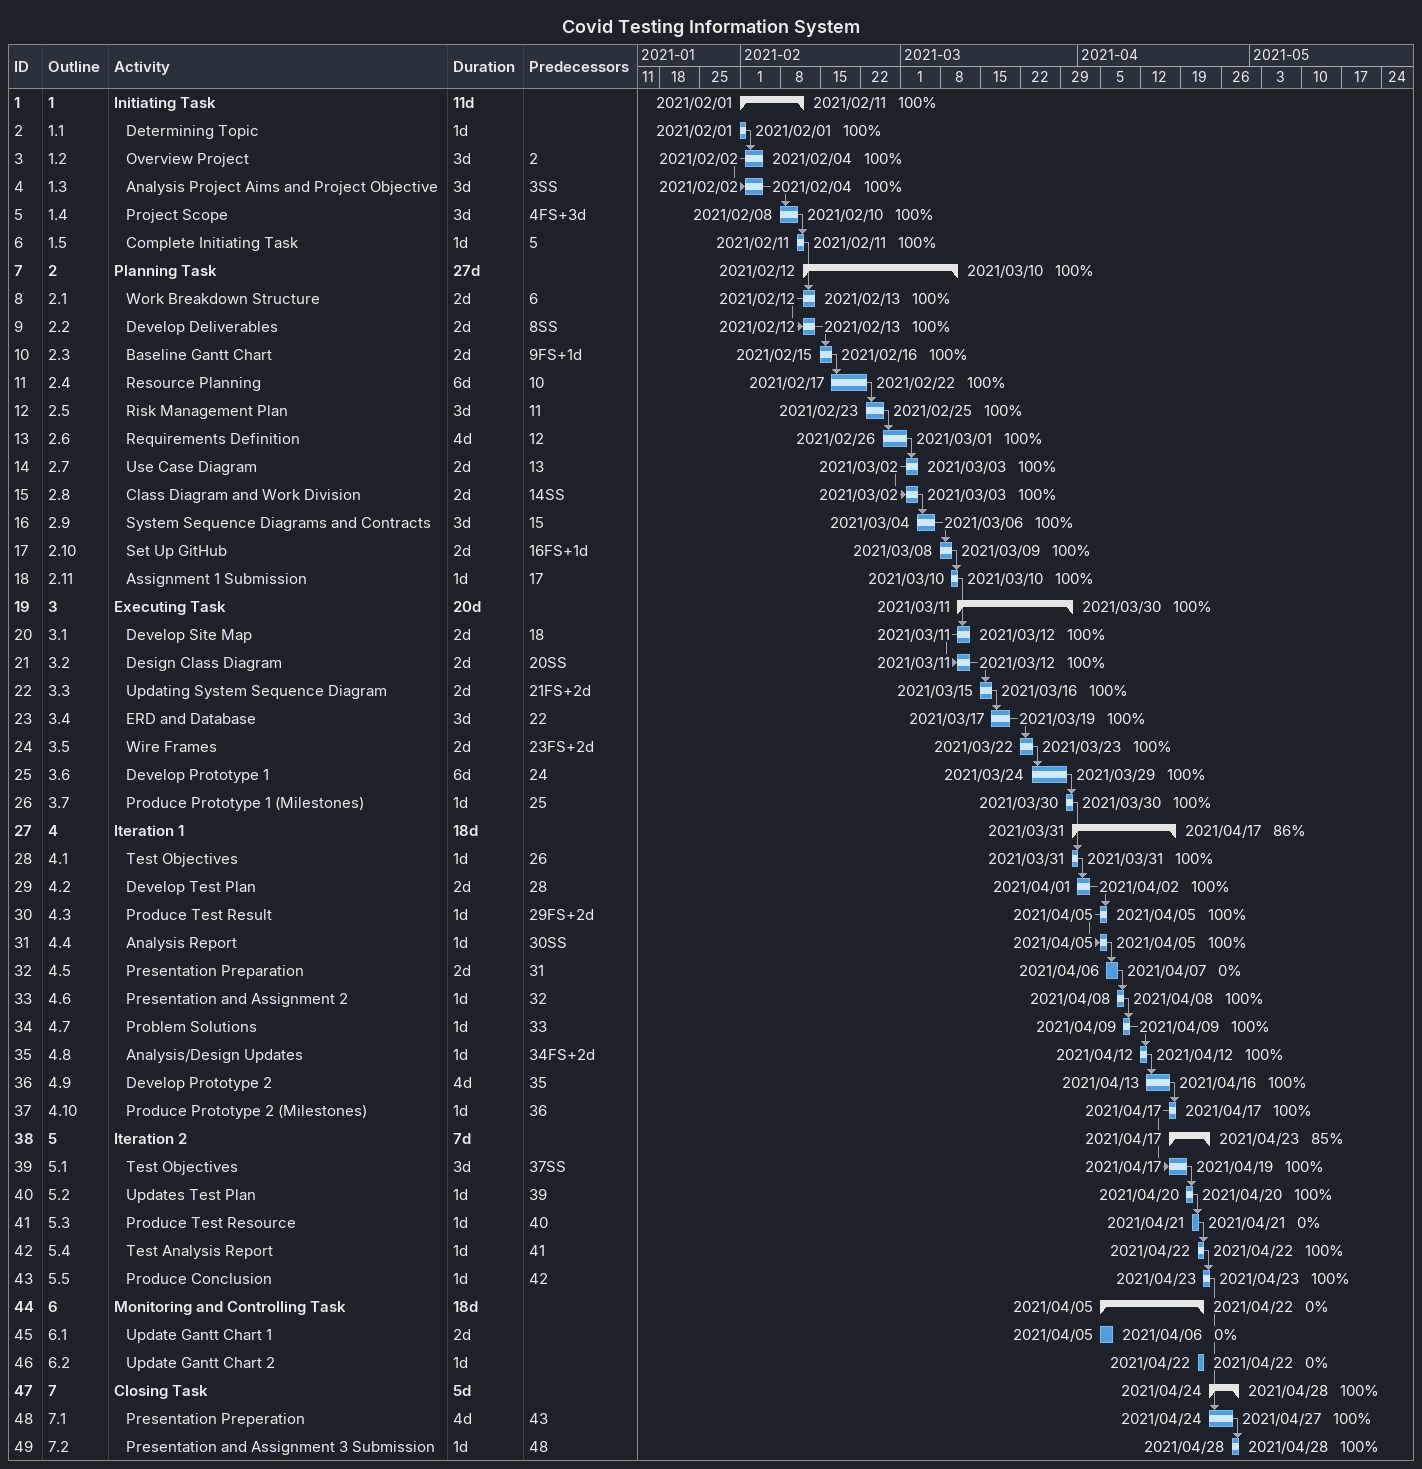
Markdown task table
Covid Testing Information System

| ID | WBS | Task | Duration | Start | Finish | Predecessors | % complete |
|---|---|---|---|---|---|---|---|
| 1 | 1 | **Initiating Task** | 11d | 2021-02-01 | 2021-02-11 |  | 100 |
| 2 | 1.1 | Determining Topic | 1d | 2021-02-01 | 2021-02-01 |  | 100 |
| 3 | 1.2 | Overview Project | 3d | 2021-02-02 | 2021-02-04 | 2 | 100 |
| 4 | 1.3 | Analysis Project Aims and Project Objective | 3d | 2021-02-02 | 2021-02-04 | 3SS | 100 |
| 5 | 1.4 | Project Scope | 3d | 2021-02-08 | 2021-02-10 | 4FS+3d | 100 |
| 6 | 1.5 | Complete Initiating Task | 1d | 2021-02-11 | 2021-02-11 | 5 | 100 |
| 7 | 2 | **Planning Task** | 27d | 2021-02-12 | 2021-03-10 |  | 100 |
| 8 | 2.1 | Work Breakdown Structure | 2d | 2021-02-12 | 2021-02-13 | 6 | 100 |
| 9 | 2.2 | Develop Deliverables | 2d | 2021-02-12 | 2021-02-13 | 8SS | 100 |
| 10 | 2.3 | Baseline Gantt Chart | 2d | 2021-02-15 | 2021-02-16 | 9FS+1d | 100 |
| 11 | 2.4 | Resource Planning | 6d | 2021-02-17 | 2021-02-22 | 10 | 100 |
| 12 | 2.5 | Risk Management Plan | 3d | 2021-02-23 | 2021-02-25 | 11 | 100 |
| 13 | 2.6 | Requirements Definition | 4d | 2021-02-26 | 2021-03-01 | 12 | 100 |
| 14 | 2.7 | Use Case Diagram | 2d | 2021-03-02 | 2021-03-03 | 13 | 100 |
| 15 | 2.8 | Class Diagram and Work Division | 2d | 2021-03-02 | 2021-03-03 | 14SS | 100 |
| 16 | 2.9 | System Sequence Diagrams and Contracts | 3d | 2021-03-04 | 2021-03-06 | 15 | 100 |
| 17 | 2.10 | Set Up GitHub | 2d | 2021-03-08 | 2021-03-09 | 16FS+1d | 100 |
| 18 | 2.11 | Assignment 1 Submission | 1d | 2021-03-10 | 2021-03-10 | 17 | 100 |
| 19 | 3 | **Executing Task** | 20d | 2021-03-11 | 2021-03-30 |  | 100 |
| 20 | 3.1 | Develop Site Map | 2d | 2021-03-11 | 2021-03-12 | 18 | 100 |
| 21 | 3.2 | Design Class Diagram | 2d | 2021-03-11 | 2021-03-12 | 20SS | 100 |
| 22 | 3.3 | Updating System Sequence Diagram | 2d | 2021-03-15 | 2021-03-16 | 21FS+2d | 100 |
| 23 | 3.4 | ERD and Database | 3d | 2021-03-17 | 2021-03-19 | 22 | 100 |
| 24 | 3.5 | Wire Frames | 2d | 2021-03-22 | 2021-03-23 | 23FS+2d | 100 |
| 25 | 3.6 | Develop Prototype 1 | 6d | 2021-03-24 | 2021-03-29 | 24 | 100 |
| 26 | 3.7 | Produce Prototype 1 (Milestones) | 1d | 2021-03-30 | 2021-03-30 | 25 | 100 |
| 27 | 4 | **Iteration 1** | 18d | 2021-03-31 | 2021-04-17 |  | 86 |
| 28 | 4.1 | Test Objectives | 1d | 2021-03-31 | 2021-03-31 | 26 | 100 |
| 29 | 4.2 | Develop Test Plan | 2d | 2021-04-01 | 2021-04-02 | 28 | 100 |
| 30 | 4.3 | Produce Test Result | 1d | 2021-04-05 | 2021-04-05 | 29FS+2d | 100 |
| 31 | 4.4 | Analysis Report | 1d | 2021-04-05 | 2021-04-05 | 30SS | 100 |
| 32 | 4.5 | Presentation Preparation | 2d | 2021-04-06 | 2021-04-07 | 31 | 0 |
| 33 | 4.6 | Presentation and Assignment 2 | 1d | 2021-04-08 | 2021-04-08 | 32 | 100 |
| 34 | 4.7 | Problem Solutions | 1d | 2021-04-09 | 2021-04-09 | 33 | 100 |
| 35 | 4.8 | Analysis/Design Updates | 1d | 2021-04-12 | 2021-04-12 | 34FS+2d | 100 |
| 36 | 4.9 | Develop Prototype 2 | 4d | 2021-04-13 | 2021-04-16 | 35 | 100 |
| 37 | 4.10 | Produce Prototype 2 (Milestones) | 1d | 2021-04-17 | 2021-04-17 | 36 | 100 |
| 38 | 5 | **Iteration 2** | 7d | 2021-04-17 | 2021-04-23 |  | 85 |
| 39 | 5.1 | Test Objectives | 3d | 2021-04-17 | 2021-04-19 | 37SS | 100 |
| 40 | 5.2 | Updates Test Plan | 1d | 2021-04-20 | 2021-04-20 | 39 | 100 |
| 41 | 5.3 | Produce Test Resource | 1d | 2021-04-21 | 2021-04-21 | 40 | 0 |
| 42 | 5.4 | Test Analysis Report | 1d | 2021-04-22 | 2021-04-22 | 41 | 100 |
| 43 | 5.5 | Produce Conclusion | 1d | 2021-04-23 | 2021-04-23 | 42 | 100 |
| 44 | 6 | **Monitoring and Controlling Task** | 18d | 2021-04-05 | 2021-04-22 |  | 0 |
| 45 | 6.1 | Update Gantt Chart 1 | 2d | 2021-04-05 | 2021-04-06 |  | 0 |
| 46 | 6.2 | Update Gantt Chart 2 | 1d | 2021-04-22 | 2021-04-22 |  | 0 |
| 47 | 7 | **Closing Task** | 5d | 2021-04-24 | 2021-04-28 |  | 100 |
| 48 | 7.1 | Presentation Preperation | 4d | 2021-04-24 | 2021-04-27 | 43 | 100 |
| 49 | 7.2 | Presentation and Assignment 3 Submission | 1d | 2021-04-28 | 2021-04-28 | 48 | 100 |
